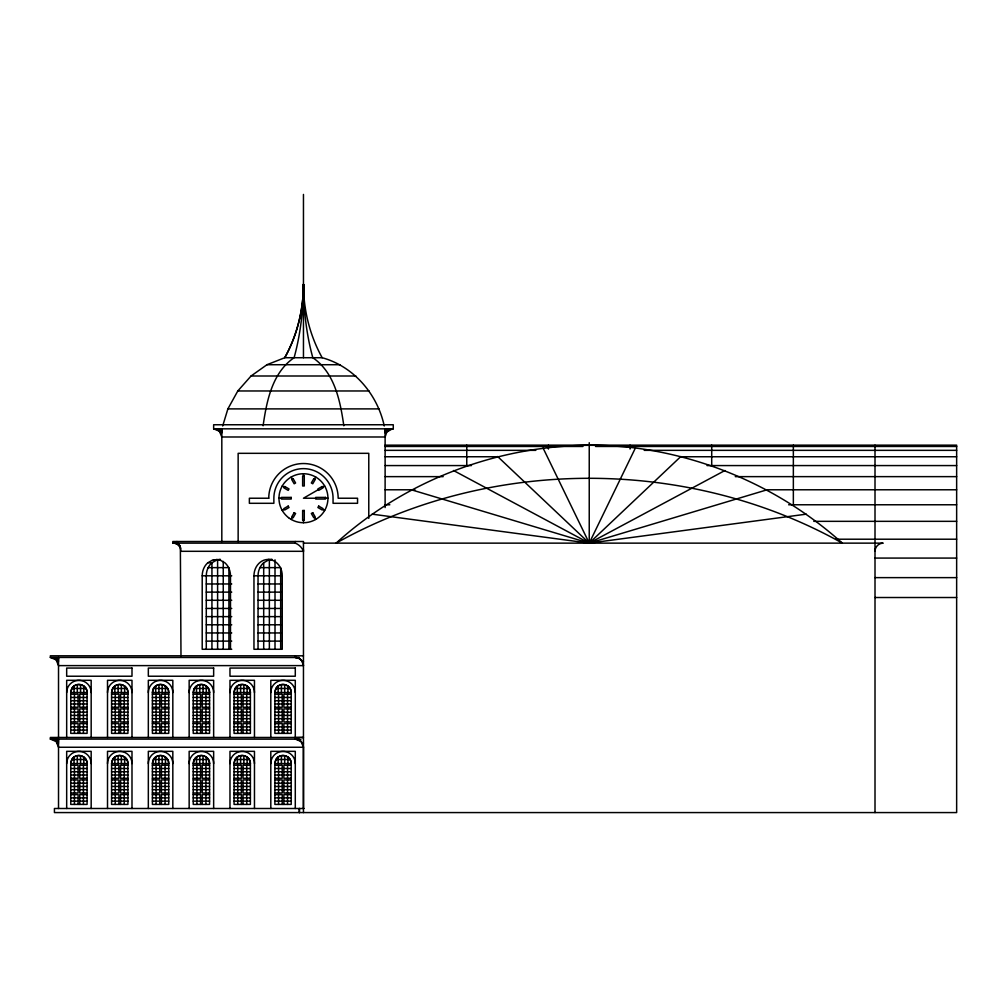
<?xml version="1.0" encoding="UTF-8"?>
<svg xmlns="http://www.w3.org/2000/svg" width="1007" height="1007" viewBox="0 0 1007 1007"><rect width="100%" height="100%" fill="white"/><g stroke="black" fill="none" stroke-linecap="round" stroke-linejoin="round"><path stroke-width="1.5" d="M303.459 808.495L303.459 747.257L301.068 741.479L295.29 739.088L295.29 680.304L270.807 680.304L270.807 737.464M263.104 425.76C266.616 401.201 272.205 372.628 294.094 357.724A139.457 62.371 -90 0 0 303.459 284.238A139.457 124.73 -90 0 0 322.177 357.724C353.809 366.397 377.499 394.329 384.246 425.986M392.214 428.894L386.801 432.028L385.115 436.988L221.817 436.988L219.425 431.223L213.648 428.831L213.648 424.753L393.271 424.753L393.271 428.831L385.115 428.894M222.685 425.986L227.884 408.892L237.803 390.968L251.058 376.001L266.968 364.723L284.742 357.724L322.177 357.724M71.862 688.473L70.767 692.552L70.767 733.373L87.093 733.373L87.093 692.552C87.458 684.533 75.55 681.349 71.862 688.473L85.998 688.473M71.862 759.505L70.767 763.583L70.767 804.417L87.093 804.417L87.093 763.583C87.458 755.565 75.55 752.38 71.862 759.505L85.998 759.505M112.683 688.473L111.588 692.552L111.588 733.373L127.914 733.373L127.914 692.552C128.279 684.533 116.384 681.349 112.683 688.473L126.819 688.473M112.683 759.505L111.588 763.583L111.588 804.417L127.914 804.417L127.914 763.583C128.279 755.565 116.384 752.38 112.683 759.505L126.819 759.505M153.505 688.473L152.409 692.552L152.409 733.373L168.735 733.373L168.735 692.552C169.1 684.533 157.205 681.349 153.505 688.473L167.653 688.473M153.505 759.505L152.409 763.583L152.409 804.417L168.735 804.417L168.735 763.583C169.1 755.565 157.205 752.38 153.505 759.505L167.653 759.505M194.326 688.473L193.231 692.552L193.231 733.373L209.569 733.373L209.569 692.552C209.922 684.533 198.027 681.349 194.326 688.473L208.474 688.473M194.326 759.505L193.231 763.583L193.231 804.417L209.569 804.417L209.569 763.583C209.922 755.565 198.027 752.38 194.326 759.505L208.474 759.505M235.147 688.473L234.065 692.552L234.065 733.373L250.391 733.373L250.391 692.552C250.756 684.533 238.848 681.349 235.147 688.473L249.295 688.473M235.147 759.505L234.065 763.583L234.065 804.417L250.391 804.417L250.391 763.583C250.756 755.565 238.848 752.38 235.147 759.505L249.295 759.505M275.981 688.473L274.886 692.552L274.886 733.373L291.212 733.373L291.212 692.552C291.577 684.533 279.682 681.349 275.981 688.473L290.117 688.473M275.981 759.505L274.886 763.583L274.886 804.417L291.212 804.417L291.212 763.583C291.577 755.565 279.682 752.38 275.981 759.505L290.117 759.505M372.162 514.162L589.233 543.138L635.392 448.002C712.012 457.984 784.881 491.492 842.343 543.138C688.058 456.687 490.409 456.687 336.124 543.138C416.269 470.307 527.907 434.823 635.392 448.002M291.212 519.448L292.433 517.321M314.486 479.143L315.707 477.016M411.498 489.83L589.233 543.138L680.858 456.498M282.25 510.473L284.364 509.252M318.313 489.654L303.459 498.226L315.707 498.226M322.555 487.212L324.669 485.978M453.528 470.508L589.233 543.138L724.939 470.508M497.596 456.498L589.233 543.138L766.956 489.83M543.063 448.002L589.233 543.138L806.292 514.162M206.284 649.276L206.284 575.803A16.326 14.136 -90 0 1 211.81 562.837L216.769 560.018L220.42 559.464L212.678 560.018L207.732 562.837A16.326 14.136 -90 0 0 202.206 575.803L202.206 649.276L231.736 649.276M295.29 737.628L303.459 737.464L50.35 737.464L50.35 739.088L56.128 741.479L58.519 747.257L303.459 747.257A8.169 8.169 0 0 0 295.29 739.088M266.968 364.723L339.951 364.723M251.058 376.001L355.874 376.001M237.803 390.968L369.116 390.968M227.884 408.892L379.035 408.892M213.648 428.831L393.271 428.831M214.718 428.894L221.817 428.894M215.762 429.108L221.817 429.108M385.115 429.108L391.157 429.108M216.769 429.448L221.817 429.448M385.115 429.448L390.15 429.448M217.726 429.926L221.817 429.926M385.115 429.926L389.193 429.926M218.62 430.518L221.817 430.518M385.115 430.518L388.299 430.518M219.425 431.223L221.817 431.223M385.115 431.223L387.506 431.223M220.13 432.028L221.817 432.028M385.115 432.028L386.801 432.028M220.722 432.909L221.817 432.909M385.115 432.909L386.197 432.909M385.115 445.157L956.65 445.157L956.65 812.573L54.428 812.573L54.428 808.495L304.038 808.495M385.115 446.466L582.952 446.466M595.515 446.466L956.65 446.466M385.115 450.343L535.85 450.343M644.19 450.343L956.65 450.343M385.115 456.75L498.163 456.75M681.865 456.75L956.65 456.75M385.115 465.574L471.465 465.574M706.99 465.574L956.65 465.574M385.115 476.638L443.206 476.638M735.261 476.638L956.65 476.638M385.115 489.78L414.947 489.78M765.093 489.78L956.65 489.78M278.964 498.226L281.419 498.226M325.5 498.226L327.955 498.226M385.115 504.771L389.822 504.771M788.645 504.771L956.65 504.771M813.769 521.336L956.65 521.336M835.747 539.211L956.65 539.211M303.459 812.573L303.459 541.502L172.826 541.502L172.826 543.138L295.29 543.138A14.312 14.312 0 0 1 303.459 551.307L180.983 551.307L180.14 546.335L178.466 543.755L176.905 543.138L176.905 541.502M303.459 543.138L883.164 543.138A8.169 8.169 0 0 0 875.007 551.307M172.826 543.138L177.962 543.415M174.941 543.415L178.466 543.755M175.948 543.755L178.944 544.233M176.905 544.233L179.384 544.825M177.798 544.825L179.787 545.53M178.591 545.53L180.14 546.335M179.296 546.335L180.442 547.216M179.888 547.216L180.681 548.173M875.007 558.079L956.65 558.079M268.101 559.464A16.326 14.136 90 0 1 282.25 575.803L282.25 649.276L253.965 649.276L253.965 575.803A16.326 14.136 -90 0 1 268.101 559.464L272.18 559.464L268.529 560.018L263.57 562.837A16.326 14.136 -90 0 0 258.044 575.803L258.044 649.276M213.509 559.829L217.6 559.829L217.6 649.276M207.857 562.749L211.936 562.749L211.936 649.276M208.172 567.633L228.916 567.633L228.916 649.276M259.932 567.633L280.676 567.633L280.676 649.276M202.206 575.803L231.736 575.803M253.965 575.803L280.676 575.803M875.007 577.628L956.65 577.628M206.284 583.959L231.736 583.959M258.044 583.959L280.676 583.959M206.284 592.129L231.736 592.129M258.044 592.129L280.676 592.129M875.007 597.516L956.65 597.516M206.284 600.285L231.736 600.285M258.044 600.285L280.676 600.285M206.284 608.455L231.736 608.455M258.044 608.455L280.676 608.455M206.284 616.624L231.736 616.624M258.044 616.624L280.676 616.624M206.284 624.781L231.736 624.781M258.044 624.781L280.676 624.781M206.284 632.95L231.736 632.95M258.044 632.95L280.676 632.95M206.284 641.119L231.736 641.119M258.044 641.119L280.676 641.119M303.459 655.809L50.35 655.809L50.35 657.445L56.128 659.837L58.519 665.614L303.459 665.614L301.773 660.642L299.381 658.54L295.29 657.445L295.29 655.809M50.35 657.445L299.205 657.521M52.465 657.722L58.519 657.722M53.472 658.062L58.519 658.062M54.428 658.54L58.519 658.54M55.322 659.132L58.519 659.132M56.128 659.837L58.519 659.837M56.833 660.642L58.519 660.642M57.424 661.523L58.519 661.523M302.364 661.523L303.459 661.523M70.767 694.188L78.105 694.188L78.105 707.254L70.767 707.254M87.093 694.188L79.742 694.188L79.742 707.254L87.093 707.254M111.588 694.188L118.939 694.188L118.939 707.254L111.588 707.254M127.914 694.188L120.563 694.188L120.563 707.254L127.914 707.254M152.409 694.188L159.761 694.188L159.761 707.254L152.409 707.254M168.735 694.188L161.397 694.188L161.397 707.254L168.735 707.254M193.231 694.188L200.582 694.188L200.582 707.254L193.231 707.254M209.569 694.188L202.218 694.188L202.218 707.254L209.569 707.254M234.065 694.188L241.403 694.188L241.403 707.254L234.065 707.254M250.391 694.188L243.039 694.188L243.039 707.254L250.391 707.254M274.886 694.188L282.237 694.188L282.237 707.254L274.886 707.254M291.212 694.188L283.861 694.188L283.861 707.254L291.212 707.254M70.767 697.448L78.105 697.448M79.742 697.448L87.093 697.448M111.588 697.448L118.939 697.448M120.563 697.448L127.914 697.448M152.409 697.448L159.761 697.448M161.397 697.448L168.735 697.448M193.231 697.448L200.582 697.448M202.218 697.448L209.569 697.448M234.065 697.448L241.403 697.448M243.039 697.448L250.391 697.448M274.886 697.448L282.237 697.448M283.861 697.448L291.212 697.448M70.767 700.721L78.105 700.721M79.742 700.721L87.093 700.721M111.588 700.721L118.939 700.721M120.563 700.721L127.914 700.721M152.409 700.721L159.761 700.721M161.397 700.721L168.735 700.721M193.231 700.721L200.582 700.721M202.218 700.721L209.569 700.721M234.065 700.721L241.403 700.721M243.039 700.721L250.391 700.721M274.886 700.721L282.237 700.721M283.861 700.721L291.212 700.721M70.767 703.981L78.105 703.981M79.742 703.981L87.093 703.981M111.588 703.981L118.939 703.981M120.563 703.981L127.914 703.981M152.409 703.981L159.761 703.981M161.397 703.981L168.735 703.981M193.231 703.981L200.582 703.981M202.218 703.981L209.569 703.981M234.065 703.981L241.403 703.981M243.039 703.981L250.391 703.981M274.886 703.981L282.237 703.981M283.861 703.981L291.212 703.981M70.767 708.878L78.105 708.878L78.105 721.943L70.767 721.943M87.093 708.878L79.742 708.878L79.742 721.943L87.093 721.943M111.588 708.878L118.939 708.878L118.939 721.943L111.588 721.943M127.914 708.878L120.563 708.878L120.563 721.943L127.914 721.943M152.409 708.878L159.761 708.878L159.761 721.943L152.409 721.943M168.735 708.878L161.397 708.878L161.397 721.943L168.735 721.943M193.231 708.878L200.582 708.878L200.582 721.943L193.231 721.943M209.569 708.878L202.218 708.878L202.218 721.943L209.569 721.943M234.065 708.878L241.403 708.878L241.403 721.943L234.065 721.943M250.391 708.878L243.039 708.878L243.039 721.943L250.391 721.943M274.886 708.878L282.237 708.878L282.237 721.943L274.886 721.943M291.212 708.878L283.861 708.878L283.861 721.943L291.212 721.943M70.767 712.15L78.105 712.15M79.742 712.15L87.093 712.15M111.588 712.15L118.939 712.15M120.563 712.15L127.914 712.15M152.409 712.15L159.761 712.15M161.397 712.15L168.735 712.15M193.231 712.15L200.582 712.15M202.218 712.15L209.569 712.15M234.065 712.15L241.403 712.15M243.039 712.15L250.391 712.15M274.886 712.15L282.237 712.15M283.861 712.15L291.212 712.15M70.767 715.411L78.105 715.411M79.742 715.411L87.093 715.411M111.588 715.411L118.939 715.411M120.563 715.411L127.914 715.411M152.409 715.411L159.761 715.411M161.397 715.411L168.735 715.411M193.231 715.411L200.582 715.411M202.218 715.411L209.569 715.411M234.065 715.411L241.403 715.411M243.039 715.411L250.391 715.411M274.886 715.411L282.237 715.411M283.861 715.411L291.212 715.411M70.767 718.683L78.105 718.683M79.742 718.683L87.093 718.683M111.588 718.683L118.939 718.683M120.563 718.683L127.914 718.683M152.409 718.683L159.761 718.683M161.397 718.683L168.735 718.683M193.231 718.683L200.582 718.683M202.218 718.683L209.569 718.683M234.065 718.683L241.403 718.683M243.039 718.683L250.391 718.683M274.886 718.683L282.237 718.683M283.861 718.683L291.212 718.683M70.767 723.58L78.105 723.58L78.105 733.373M87.093 723.58L79.742 723.58L79.742 733.373M111.588 723.58L118.939 723.58L118.939 733.373M127.914 723.58L120.563 723.58L120.563 733.373M152.409 723.58L159.761 723.58L159.761 733.373M168.735 723.58L161.397 723.58L161.397 733.373M193.231 723.58L200.582 723.58L200.582 733.373M209.569 723.58L202.218 723.58L202.218 733.373M234.065 723.58L241.403 723.58L241.403 733.373M250.391 723.58L243.039 723.58L243.039 733.373M274.886 723.58L282.237 723.58L282.237 733.373M291.212 723.58L283.861 723.58L283.861 733.373M70.767 726.853L78.105 726.853M79.742 726.853L87.093 726.853M111.588 726.853L118.939 726.853M120.563 726.853L127.914 726.853M152.409 726.853L159.761 726.853M161.397 726.853L168.735 726.853M193.231 726.853L200.582 726.853M202.218 726.853L209.569 726.853M234.065 726.853L241.403 726.853M243.039 726.853L250.391 726.853M274.886 726.853L282.237 726.853M283.861 726.853L291.212 726.853M70.767 730.113L78.105 730.113M79.742 730.113L87.093 730.113M111.588 730.113L118.939 730.113M120.563 730.113L127.914 730.113M152.409 730.113L159.761 730.113M161.397 730.113L168.735 730.113M193.231 730.113L200.582 730.113M202.218 730.113L209.569 730.113M234.065 730.113L241.403 730.113M243.039 730.113L250.391 730.113M274.886 730.113L282.237 730.113M283.861 730.113L291.212 730.113M50.35 739.088L299.205 739.163M52.465 739.377L58.519 739.377M53.472 739.717L58.519 739.717M298.424 739.717L300.942 739.717M54.428 740.183L58.519 740.183M55.322 740.787L58.519 740.787M56.128 741.479L58.519 741.479M56.833 742.285L58.519 742.285M57.424 743.179L58.519 743.179M302.364 743.179L303.459 743.179M70.767 765.219L78.105 765.219L78.105 778.285L70.767 778.285M87.093 765.219L79.742 765.219L79.742 778.285L87.093 778.285M111.588 765.219L118.939 765.219L118.939 778.285L111.588 778.285M127.914 765.219L120.563 765.219L120.563 778.285L127.914 778.285M152.409 765.219L159.761 765.219L159.761 778.285L152.409 778.285M168.735 765.219L161.397 765.219L161.397 778.285L168.735 778.285M193.231 765.219L200.582 765.219L200.582 778.285L193.231 778.285M209.569 765.219L202.218 765.219L202.218 778.285L209.569 778.285M234.065 765.219L241.403 765.219L241.403 778.285L234.065 778.285M250.391 765.219L243.039 765.219L243.039 778.285L250.391 778.285M274.886 765.219L282.237 765.219L282.237 778.285L274.886 778.285M291.212 765.219L283.861 765.219L283.861 778.285L291.212 778.285M70.767 768.492L78.105 768.492M79.742 768.492L87.093 768.492M111.588 768.492L118.939 768.492M120.563 768.492L127.914 768.492M152.409 768.492L159.761 768.492M161.397 768.492L168.735 768.492M193.231 768.492L200.582 768.492M202.218 768.492L209.569 768.492M234.065 768.492L241.403 768.492M243.039 768.492L250.391 768.492M274.886 768.492L282.237 768.492M283.861 768.492L291.212 768.492M70.767 771.752L78.105 771.752M79.742 771.752L87.093 771.752M111.588 771.752L118.939 771.752M120.563 771.752L127.914 771.752M152.409 771.752L159.761 771.752M161.397 771.752L168.735 771.752M193.231 771.752L200.582 771.752M202.218 771.752L209.569 771.752M234.065 771.752L241.403 771.752M243.039 771.752L250.391 771.752M274.886 771.752L282.237 771.752M283.861 771.752L291.212 771.752M70.767 775.025L78.105 775.025M79.742 775.025L87.093 775.025M111.588 775.025L118.939 775.025M120.563 775.025L127.914 775.025M152.409 775.025L159.761 775.025M161.397 775.025L168.735 775.025M193.231 775.025L200.582 775.025M202.218 775.025L209.569 775.025M234.065 775.025L241.403 775.025M243.039 775.025L250.391 775.025M274.886 775.025L282.237 775.025M283.861 775.025L291.212 775.025M70.767 779.922L78.105 779.922L78.105 792.987L70.767 792.987M87.093 779.922L79.742 779.922L79.742 792.987L87.093 792.987M111.588 779.922L118.939 779.922L118.939 792.987L111.588 792.987M127.914 779.922L120.563 779.922L120.563 792.987L127.914 792.987M152.409 779.922L159.761 779.922L159.761 792.987L152.409 792.987M168.735 779.922L161.397 779.922L161.397 792.987L168.735 792.987M193.231 779.922L200.582 779.922L200.582 792.987L193.231 792.987M209.569 779.922L202.218 779.922L202.218 792.987L209.569 792.987M234.065 779.922L241.403 779.922L241.403 792.987L234.065 792.987M250.391 779.922L243.039 779.922L243.039 792.987L250.391 792.987M274.886 779.922L282.237 779.922L282.237 792.987L274.886 792.987M291.212 779.922L283.861 779.922L283.861 792.987L291.212 792.987M70.767 783.182L78.105 783.182M79.742 783.182L87.093 783.182M111.588 783.182L118.939 783.182M120.563 783.182L127.914 783.182M152.409 783.182L159.761 783.182M161.397 783.182L168.735 783.182M193.231 783.182L200.582 783.182M202.218 783.182L209.569 783.182M234.065 783.182L241.403 783.182M243.039 783.182L250.391 783.182M274.886 783.182L282.237 783.182M283.861 783.182L291.212 783.182M70.767 786.454L78.105 786.454M79.742 786.454L87.093 786.454M111.588 786.454L118.939 786.454M120.563 786.454L127.914 786.454M152.409 786.454L159.761 786.454M161.397 786.454L168.735 786.454M193.231 786.454L200.582 786.454M202.218 786.454L209.569 786.454M234.065 786.454L241.403 786.454M243.039 786.454L250.391 786.454M274.886 786.454L282.237 786.454M283.861 786.454L291.212 786.454M70.767 789.715L78.105 789.715M79.742 789.715L87.093 789.715M111.588 789.715L118.939 789.715M120.563 789.715L127.914 789.715M152.409 789.715L159.761 789.715M161.397 789.715L168.735 789.715M193.231 789.715L200.582 789.715M202.218 789.715L209.569 789.715M234.065 789.715L241.403 789.715M243.039 789.715L250.391 789.715M274.886 789.715L282.237 789.715M283.861 789.715L291.212 789.715M70.767 794.611L78.105 794.611L78.105 804.417M87.093 794.611L79.742 794.611L79.742 804.417M111.588 794.611L118.939 794.611L118.939 804.417M127.914 794.611L120.563 794.611L120.563 804.417M152.409 794.611L159.761 794.611L159.761 804.417M168.735 794.611L161.397 794.611L161.397 804.417M193.231 794.611L200.582 794.611L200.582 804.417M209.569 794.611L202.218 794.611L202.218 804.417M234.065 794.611L241.403 794.611L241.403 804.417M250.391 794.611L243.039 794.611L243.039 804.417M274.886 794.611L282.237 794.611L282.237 804.417M291.212 794.611L283.861 794.611L283.861 804.417M70.767 797.884L78.105 797.884M79.742 797.884L87.093 797.884M111.588 797.884L118.939 797.884M120.563 797.884L127.914 797.884M152.409 797.884L159.761 797.884M161.397 797.884L168.735 797.884M193.231 797.884L200.582 797.884M202.218 797.884L209.569 797.884M234.065 797.884L241.403 797.884M243.039 797.884L250.391 797.884M274.886 797.884L282.237 797.884M283.861 797.884L291.212 797.884M70.767 801.144L78.105 801.144M79.742 801.144L87.093 801.144M111.588 801.144L118.939 801.144M120.563 801.144L127.914 801.144M152.409 801.144L159.761 801.144M161.397 801.144L168.735 801.144M193.231 801.144L200.582 801.144M202.218 801.144L209.569 801.144M234.065 801.144L241.403 801.144M243.039 801.144L250.391 801.144M274.886 801.144L282.237 801.144M283.861 801.144L291.212 801.144M216.341 559.464L220.004 560.018L224.951 562.837A16.326 14.136 -90 0 1 230.49 575.803L230.49 649.276M282.25 485.978L284.364 487.212M322.555 509.252L324.669 510.473M291.212 477.016L292.433 479.143M314.486 517.321L315.707 519.448M180.366 548.173L180.983 655.884M343.815 425.76C340.303 401.201 334.727 372.628 312.825 357.724A139.457 62.371 90 0 1 303.459 284.238A139.457 124.73 -90 0 1 284.742 357.724A139.457 124.73 90 0 0 303.459 284.238A139.457 62.371 -90 0 0 304.064 303.522M875.007 445.157L875.007 812.573M793.352 445.157L793.352 504.771M711.71 445.157L711.71 465.574M630.055 445.157L630.055 449.046M589.233 442.715L589.233 543.138M548.412 445.157L548.412 449.046M466.757 445.157L466.757 465.574M385.115 428.831L385.115 507.566M368.776 518.366L368.776 453.326L238.143 453.326L238.143 541.59M303.459 194.427L303.459 357.724M303.459 473.731L303.459 476.185M303.459 520.279L303.459 522.721M295.29 541.502L295.29 543.138M295.29 808.495L295.29 751.335L270.807 751.335L270.807 808.495M287.952 686.107L287.952 692.552M287.952 757.138L287.952 763.583M287.536 694.188L287.536 707.254M287.536 708.878L287.536 721.943M287.536 723.58L287.536 733.373M287.536 765.219L287.536 778.285M287.536 779.922L287.536 792.987M287.536 794.611L287.536 804.417M284.679 684.609L284.679 692.552M284.679 755.64L284.679 763.583M281.419 684.609L281.419 692.552M281.419 755.64L281.419 763.583M278.561 694.188L278.561 707.254M278.561 708.878L278.561 721.943M278.561 723.58L278.561 733.373M278.561 765.219L278.561 778.285M278.561 779.922L278.561 792.987M278.561 794.611L278.561 804.417M278.146 686.107L278.146 692.552M278.146 757.138L278.146 763.583M275.012 559.829L275.012 649.276M269.36 559.829L269.36 649.276M263.696 562.749L263.696 649.276M254.469 737.464L254.469 680.304L229.974 680.304L229.974 737.464M254.469 808.495L254.469 751.335L229.974 751.335L229.974 808.495M247.118 686.107L247.118 692.552M247.118 757.138L247.118 763.583M246.715 694.188L246.715 707.254M246.715 708.878L246.715 721.943M246.715 723.58L246.715 733.373M246.715 765.219L246.715 778.285M246.715 779.922L246.715 792.987M246.715 794.611L246.715 804.417M243.858 684.609L243.858 692.552M243.858 755.64L243.858 763.583M240.597 684.609L240.597 692.552M240.597 755.64L240.597 763.583M237.728 694.188L237.728 707.254M237.728 708.878L237.728 721.943M237.728 723.58L237.728 733.373M237.728 765.219L237.728 778.285M237.728 779.922L237.728 792.987M237.728 794.611L237.728 804.417M237.325 686.107L237.325 692.552M237.325 757.138L237.325 763.583M223.252 561.39L223.252 649.276M221.817 428.831L221.817 541.59M213.648 737.464L213.648 680.304L189.152 680.304L189.152 737.464M213.648 808.495L213.648 751.335L189.152 751.335L189.152 808.495M206.297 686.107L206.297 692.552M206.297 757.138L206.297 763.583M205.894 694.188L205.894 707.254M205.894 708.878L205.894 721.943M205.894 723.58L205.894 733.373M205.894 765.219L205.894 778.285M205.894 779.922L205.894 792.987M205.894 794.611L205.894 804.417M203.036 684.609L203.036 692.552M203.036 755.64L203.036 763.583M199.764 684.609L199.764 692.552M199.764 755.64L199.764 763.583M196.906 694.188L196.906 707.254M196.906 708.878L196.906 721.943M196.906 723.58L196.906 733.373M196.906 765.219L196.906 778.285M196.906 779.922L196.906 792.987M196.906 794.611L196.906 804.417M196.503 686.107L196.503 692.552M196.503 757.138L196.503 763.583M172.826 737.464L172.826 680.304L148.331 680.304L148.331 737.464M172.826 808.495L172.826 751.335L148.331 751.335L148.331 808.495M165.475 686.107L165.475 692.552M165.475 757.138L165.475 763.583M165.072 694.188L165.072 707.254M165.072 708.878L165.072 721.943M165.072 723.58L165.072 733.373M165.072 765.219L165.072 778.285M165.072 779.922L165.072 792.987M165.072 794.611L165.072 804.417M162.203 684.609L162.203 692.552M162.203 755.64L162.203 763.583M158.942 684.609L158.942 692.552M158.942 755.64L158.942 763.583M156.085 694.188L156.085 707.254M156.085 708.878L156.085 721.943M156.085 723.58L156.085 733.373M156.085 765.219L156.085 778.285M156.085 779.922L156.085 792.987M156.085 794.611L156.085 804.417M155.682 686.107L155.682 692.552M155.682 757.138L155.682 763.583M131.993 737.464L131.993 680.304L107.51 680.304L107.51 737.464M131.993 808.495L131.993 751.335L107.51 751.335L107.51 808.495M124.654 686.107L124.654 692.552M124.654 757.138L124.654 763.583M124.239 694.188L124.239 707.254M124.239 708.878L124.239 721.943M124.239 723.58L124.239 733.373M124.239 765.219L124.239 778.285M124.239 779.922L124.239 792.987M124.239 794.611L124.239 804.417M121.381 684.609L121.381 692.552M121.381 755.64L121.381 763.583M118.121 684.609L118.121 692.552M118.121 755.64L118.121 763.583M115.264 694.188L115.264 707.254M115.264 708.878L115.264 721.943M115.264 723.58L115.264 733.373M115.264 765.219L115.264 778.285M115.264 779.922L115.264 792.987M115.264 794.611L115.264 804.417M114.848 686.107L114.848 692.552M114.848 757.138L114.848 763.583M91.171 737.464L91.171 680.304L66.676 680.304L66.676 737.464M91.171 808.495L91.171 751.335L66.676 751.335L66.676 808.495M83.82 686.107L83.82 692.552M83.82 757.138L83.82 763.583M83.417 694.188L83.417 707.254M83.417 708.878L83.417 721.943M83.417 723.58L83.417 733.373M83.417 765.219L83.417 778.285M83.417 779.922L83.417 792.987M83.417 794.611L83.417 804.417M80.56 684.609L80.56 692.552M80.56 755.64L80.56 763.583M77.3 684.609L77.3 692.552M77.3 755.64L77.3 763.583M74.442 694.188L74.442 707.254M74.442 708.878L74.442 721.943M74.442 723.58L74.442 733.373M74.442 765.219L74.442 778.285M74.442 779.922L74.442 792.987M74.442 794.611L74.442 804.417M74.027 686.107L74.027 692.552M74.027 757.138L74.027 763.583M58.519 657.445L58.519 737.464M58.519 739.088L58.519 808.495M303.321 549.193A8.169 4.078 -90 0 1 303.459 551.307M295.29 657.445A8.169 8.169 0 0 1 303.459 665.614M229.974 692.552A12.248 12.248 0 0 1 233.561 683.891C238.168 679.234 246.274 679.234 250.881 683.891A12.248 12.248 0 0 1 254.469 692.552M270.807 692.552A12.248 12.248 0 0 1 274.382 683.891C278.989 679.234 287.108 679.234 291.703 683.891A12.248 12.248 0 0 1 295.29 692.552M148.331 692.552A12.248 12.248 0 0 1 151.919 683.891C156.526 679.234 164.632 679.234 169.239 683.891A12.248 12.248 0 0 1 172.826 692.552M107.51 692.552A12.248 12.248 0 0 1 111.097 683.891C115.692 679.234 123.811 679.234 128.418 683.891A12.248 12.248 0 0 1 131.993 692.552M66.676 692.552A12.248 12.248 0 0 1 70.263 683.891C74.87 679.234 82.977 679.234 87.584 683.891A12.248 12.248 0 0 1 91.171 692.552M189.152 692.552A12.248 12.248 0 0 1 192.74 683.891C197.347 679.234 205.453 679.234 210.06 683.891A12.248 12.248 0 0 1 213.648 692.552M66.676 763.583A12.248 12.248 0 0 1 70.263 754.923C74.87 750.265 82.977 750.265 87.584 754.923A12.248 12.248 0 0 1 91.171 763.583M107.51 763.583A12.248 12.248 0 0 1 111.097 754.923C115.692 750.265 123.811 750.265 128.418 754.923A12.248 12.248 0 0 1 131.993 763.583M148.331 763.583A12.248 12.248 0 0 1 151.919 754.923C156.526 750.265 164.632 750.265 169.239 754.923A12.248 12.248 0 0 1 172.826 763.583M270.807 763.583A12.248 12.248 0 0 1 274.382 754.923C278.989 750.265 287.108 750.265 291.703 754.923A12.248 12.248 0 0 1 295.29 763.583M189.152 763.583A12.248 12.248 0 0 1 192.74 754.923C197.347 750.265 205.453 750.265 210.06 754.923A12.248 12.248 0 0 1 213.648 763.583M229.974 763.583A12.248 12.248 0 0 1 233.561 754.923C238.168 750.265 246.274 750.265 250.881 754.923A12.248 12.248 0 0 1 254.469 763.583M299.381 808.495L299.381 812.573L299.381 808.495M284.78 486.507L283.961 487.917L288.203 490.359L289.022 488.949L284.78 486.507M294.182 512.676L291.728 516.918L293.15 517.724L295.592 513.482L294.182 512.676M313.781 478.728L311.327 482.97L312.736 483.788L315.191 479.546L313.781 478.728M318.716 506.093L317.897 507.515L322.139 509.957L322.957 508.548L318.716 506.093M293.15 478.728L291.728 479.546L294.182 483.788L295.592 482.97L293.15 478.728M288.203 506.093L283.961 508.548L284.78 509.957L289.022 507.515L288.203 506.093M322.139 486.507L317.897 488.949L318.716 490.359L322.957 487.917L322.139 486.507M312.736 512.676L311.327 513.482L313.781 517.724L315.191 516.918L312.736 512.676M304.278 476.185L302.641 476.185L302.641 485.978L304.278 485.978L304.278 476.185M291.212 497.408L281.419 497.408L281.419 499.044L291.212 499.044L291.212 497.408M325.5 497.408L315.707 497.408L315.707 499.044L325.5 499.044L325.5 497.408M268.756 498.226L249.371 498.226L249.371 503.299L273.866 503.299L273.866 498.226A29.593 29.593 0 0 1 303.459 468.633A29.593 29.593 0 0 1 333.053 498.226L333.053 503.299L357.548 503.299L357.548 498.226L338.163 498.226A34.704 34.704 0 0 0 303.459 463.535A34.704 34.704 0 0 0 268.756 498.226M304.278 510.473L302.641 510.473L302.641 520.279L304.278 520.279L304.278 510.473M131.993 668.056L66.676 668.056L66.676 676.226L131.993 676.226L131.993 668.056M213.648 668.056L148.331 668.056L148.331 676.226L213.648 676.226L213.648 668.056M295.29 668.056L229.974 668.056L229.974 676.226L295.29 676.226L295.29 668.056M87.093 692.552L70.767 692.552A8.169 8.169 0 0 1 78.924 684.395A8.169 8.169 0 0 1 87.093 692.552M127.914 692.552L111.588 692.552A8.169 8.169 0 0 1 119.757 684.395A8.169 8.169 0 0 1 127.914 692.552M168.735 692.552L152.409 692.552A8.169 8.169 0 0 1 160.579 684.395A8.169 8.169 0 0 1 168.735 692.552M209.569 692.552L193.231 692.552A8.169 8.169 0 0 1 201.4 684.395A8.169 8.169 0 0 1 209.569 692.552M250.391 692.552L234.065 692.552A8.169 8.169 0 0 1 242.221 684.395A8.169 8.169 0 0 1 250.391 692.552M291.212 692.552L274.886 692.552A8.169 8.169 0 0 1 283.043 684.395A8.169 8.169 0 0 1 291.212 692.552M87.093 763.583L70.767 763.583A8.169 8.169 0 0 1 78.924 755.426A8.169 8.169 0 0 1 87.093 763.583M127.914 763.583L111.588 763.583A8.169 8.169 0 0 1 119.757 755.426A8.169 8.169 0 0 1 127.914 763.583M168.735 763.583L152.409 763.583A8.169 8.169 0 0 1 160.579 755.426A8.169 8.169 0 0 1 168.735 763.583M209.569 763.583L193.231 763.583A8.169 8.169 0 0 1 201.4 755.426A8.169 8.169 0 0 1 209.569 763.583M250.391 763.583L234.065 763.583A8.169 8.169 0 0 1 242.221 755.426A8.169 8.169 0 0 1 250.391 763.583M291.212 763.583L274.886 763.583A8.169 8.169 0 0 1 283.043 755.426A8.169 8.169 0 0 1 291.212 763.583M288.543 517.661A24.495 24.495 0 0 0 327.741 501.423A24.495 24.495 0 0 0 294.082 475.606A24.495 24.495 0 0 0 288.543 517.661"/></g></svg>
